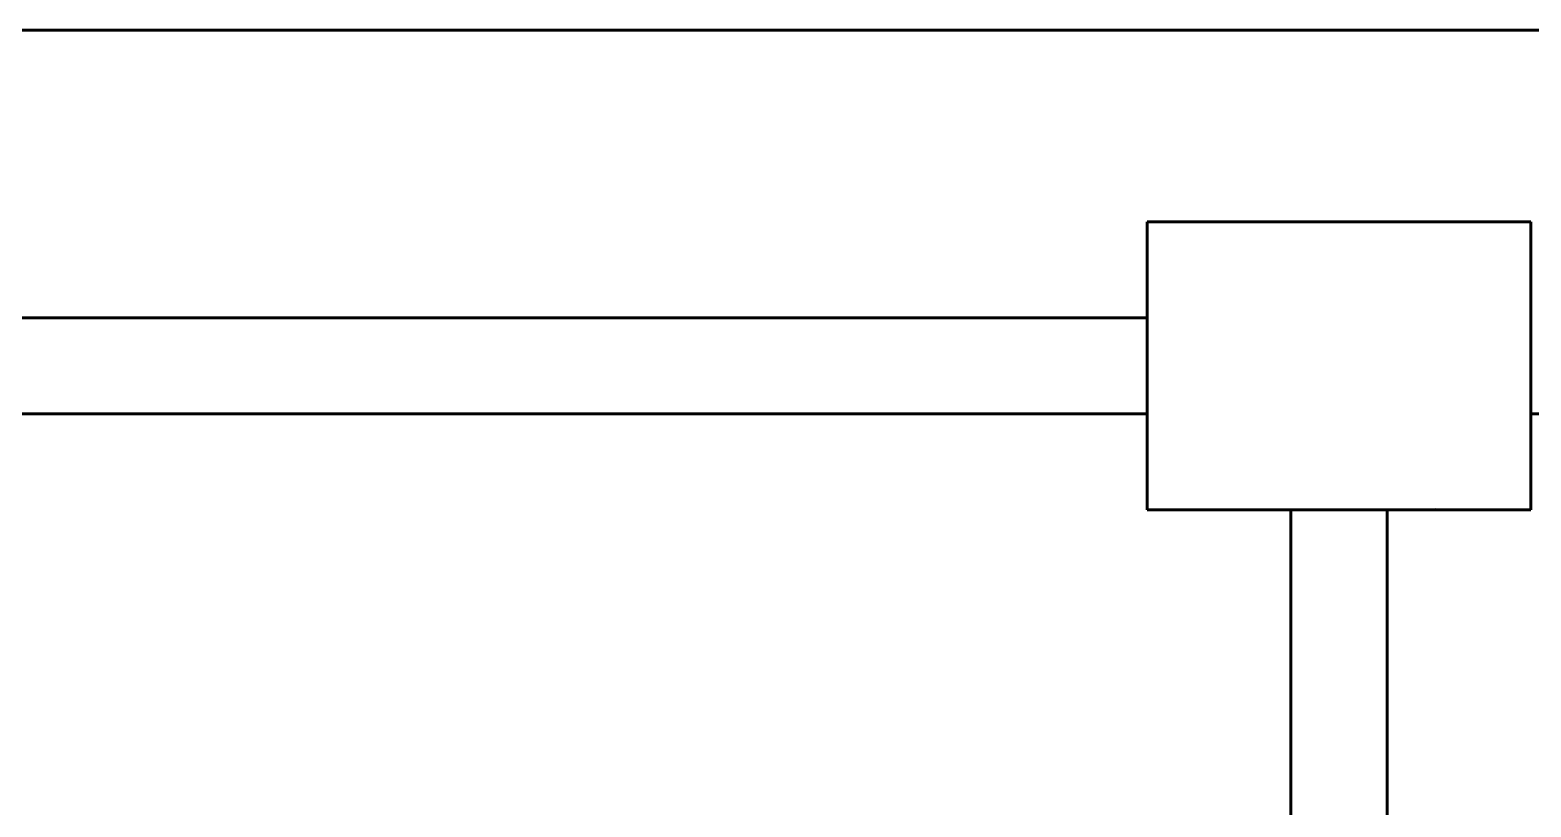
# Model space of a CAD drawing. Extents: x 0 to 297, y 0 to 292.
# Drawn here: x 210.52 to 218.34, y 106.24 to 110.29 of the extents above; entities that cross this region are included whole.
import ezdxf

# ---------------------------------------------------------------- set-up
doc = ezdxf.new("R2010")
doc.units = 0
doc.header["$MEASUREMENT"] = 0
doc.linetypes.add('K5LT_BASIC', pattern=[0])
doc.layers.add('Системный слой', color=7, linetype='Continuous')

# ---------------------------------------------------------------- blocks, each defined once
blk = doc.blocks.new('*U')
at = {"layer": 'Системный слой', "linetype": 'K5LT_BASIC', "lineweight": 60}
for p, q in [((218.3375, 109.2855), (216.3375, 109.2855)), ((216.3375, 109.2855), (216.3375, 107.7855)), ((218.3375, 109.2855), (216.3375, 109.2855)), ((216.3375, 109.2855), (216.3375, 107.7855)), ((218.3375, 109.2855), (216.3375, 109.2855)), ((216.3375, 109.2855), (216.3375, 107.7855)), ((218.3375, 107.7855), (218.3375, 109.2855)), ((218.3375, 107.7855), (218.3375, 109.2855)), ((218.3375, 107.7855), (218.3375, 109.2855)), ((216.3375, 107.7855), (218.3375, 107.7855)), ((216.3375, 107.7855), (218.3375, 107.7855)), ((216.3375, 107.7855), (218.3375, 107.7855))]:
    blk.add_line(p, q, dxfattribs=at)

msp = doc.modelspace()

# ---------------------------------------------------------------- linework, layer by layer
at = {"layer": 'Системный слой', "linetype": 'K5LT_BASIC', "lineweight": 60}
for p, q in [((218.3375, 110.2855), (136.3378, 110.2856)), ((218.3375, 110.2855), (223.8375, 110.2855)), ((218.3375, 109.2855), (216.3375, 109.2855)), ((216.3375, 107.7855), (216.3375, 109.2855)), ((216.3375, 109.2855), (216.3375, 107.7855)), ((216.3375, 109.2855), (216.3375, 107.7855)), ((218.3375, 109.2855), (216.3375, 109.2855)), ((216.3375, 107.7855), (216.3375, 109.2855)), ((216.3375, 109.2855), (216.3375, 107.7855)), ((216.3375, 109.2855), (218.3375, 109.2855)), ((216.3375, 109.2855), (216.3375, 107.7855)), ((218.3375, 109.2855), (216.3375, 109.2855)), ((216.3375, 107.7855), (216.3375, 109.2855)), ((216.3375, 109.2855), (216.3375, 107.7855)), ((216.3375, 109.2855), (218.3375, 109.2855)), ((218.3375, 109.2855), (218.3375, 107.7855)), ((218.3375, 109.2855), (218.3375, 107.7855)), ((218.3375, 109.2855), (218.3375, 107.7855)), ((218.3375, 109.2855), (218.3375, 107.7855)), ((218.3375, 109.2855), (218.3375, 107.7855)), ((218.3375, 109.2855), (218.3375, 107.7855)), ((218.3375, 109.2855), (218.3375, 107.7855)), ((218.3375, 109.2855), (218.3375, 107.7855)), ((216.3372, 108.7858), (210.3375, 108.7858)), ((216.3375, 108.2855), (210.3375, 108.2855)), ((224.3375, 108.2855), (218.3375, 108.2855)), ((218.3375, 107.7855), (216.3375, 107.7855)), ((216.3375, 107.7855), (218.3375, 107.7855)), ((216.3375, 107.7855), (218.3375, 107.7855)), ((216.3375, 107.7855), (218.3375, 107.7855)), ((216.3375, 107.7855), (218.3375, 107.7855)), ((218.3375, 107.7855), (216.3375, 107.7855)), ((216.3375, 107.7855), (218.3375, 107.7855)), ((216.3375, 107.7855), (218.3375, 107.7855)), ((216.3375, 107.7855), (218.3375, 107.7855)), ((218.3375, 107.7855), (216.3375, 107.7855)), ((216.3375, 107.7855), (218.3375, 107.7855)), ((217.5875, 107.7855), (216.8375, 107.7855)), ((217.5875, 107.7855), (216.8375, 107.7855)), ((217.5875, 107.7855), (216.8375, 107.7855)), ((217.5875, 107.7855), (216.8375, 107.7855)), ((217.5875, 107.7855), (216.8375, 107.7855)), ((217.0871, 107.7855), (217.0871, 102.3445)), ((217.0871, 107.7855), (217.0871, 97.0355)), ((217.5875, 107.7855), (217.5875, 97.0355)), ((217.8378, 107.786), (218.3375, 107.7855)), ((217.8378, 107.786), (218.3375, 107.7855)), ((217.8378, 107.786), (218.3375, 107.7855))]:
    msp.add_line(p, q, dxfattribs=at)

# ---------------------------------------------------------------- block references
at = {"layer": 'Системный слой'}
msp.add_blockref('*U', (0, 0), dxfattribs=at)
msp.add_blockref('*U', (0, 0), dxfattribs=at)
msp.add_blockref('*U', (0, 0), dxfattribs=at)
msp.add_blockref('*U', (0, 0), dxfattribs=at)
msp.add_blockref('*U', (0, 0), dxfattribs=at)
msp.add_blockref('*U', (0, 0), dxfattribs=at)
msp.add_blockref('*U', (0, 0), dxfattribs=at)
msp.add_blockref('*U', (0, 0), dxfattribs=at)
msp.add_blockref('*U', (0, 0), dxfattribs=at)
msp.add_blockref('*U', (0, 0), dxfattribs=at)
msp.add_blockref('*U', (0, 0), dxfattribs=at)
msp.add_blockref('*U', (0, 0), dxfattribs=at)
msp.add_blockref('*U', (0, 0), dxfattribs=at)
msp.add_blockref('*U', (0, 0), dxfattribs=at)
msp.add_blockref('*U', (0, 0), dxfattribs=at)
msp.add_blockref('*U', (0, 0), dxfattribs=at)
msp.add_blockref('*U', (0, 0), dxfattribs=at)
msp.add_blockref('*U', (0, 0), dxfattribs=at)
msp.add_blockref('*U', (0, 0), dxfattribs=at)
msp.add_blockref('*U', (0, 0), dxfattribs=at)
msp.add_blockref('*U', (0, 0), dxfattribs=at)
msp.add_blockref('*U', (0, 0), dxfattribs=at)
msp.add_blockref('*U', (0, 0), dxfattribs=at)
msp.add_blockref('*U', (0, 0), dxfattribs=at)
msp.add_blockref('*U', (0, 0), dxfattribs=at)
msp.add_blockref('*U', (0, 0), dxfattribs=at)
msp.add_blockref('*U', (0, 0), dxfattribs=at)
msp.add_blockref('*U', (0, 0), dxfattribs=at)
msp.add_blockref('*U', (0, 0), dxfattribs=at)
msp.add_blockref('*U', (0, 0), dxfattribs=at)
msp.add_blockref('*U', (0, 0), dxfattribs=at)
msp.add_blockref('*U', (0, 0), dxfattribs=at)
msp.add_blockref('*U', (0, 0), dxfattribs=at)
msp.add_blockref('*U', (0, 0), dxfattribs=at)
msp.add_blockref('*U', (0, 0), dxfattribs=at)
msp.add_blockref('*U', (0, 0), dxfattribs=at)
msp.add_blockref('*U', (0, 0), dxfattribs=at)
msp.add_blockref('*U', (0, 0), dxfattribs=at)
msp.add_blockref('*U', (0, 0), dxfattribs=at)
msp.add_blockref('*U', (0, 0), dxfattribs=at)
msp.add_blockref('*U', (0, 0), dxfattribs=at)
msp.add_blockref('*U', (0, 0), dxfattribs=at)
msp.add_blockref('*U', (0, 0), dxfattribs=at)
msp.add_blockref('*U', (0, 0), dxfattribs=at)
msp.add_blockref('*U', (0, 0), dxfattribs=at)
msp.add_blockref('*U', (0, 0), dxfattribs=at)
msp.add_blockref('*U', (0, 0), dxfattribs=at)
msp.add_blockref('*U', (0, 0), dxfattribs=at)
msp.add_blockref('*U', (0, 0), dxfattribs=at)
msp.add_blockref('*U', (0, 0), dxfattribs=at)
msp.add_blockref('*U', (0, 0), dxfattribs=at)
msp.add_blockref('*U', (0, 0), dxfattribs=at)
msp.add_blockref('*U', (0, 0), dxfattribs=at)
msp.add_blockref('*U', (0, 0), dxfattribs=at)
msp.add_blockref('*U', (0, 0), dxfattribs=at)
msp.add_blockref('*U', (0, 0), dxfattribs=at)
msp.add_blockref('*U', (0, 0), dxfattribs=at)
msp.add_blockref('*U', (0, 0), dxfattribs=at)
msp.add_blockref('*U', (0, 0), dxfattribs=at)
msp.add_blockref('*U', (0, 0), dxfattribs=at)
msp.add_blockref('*U', (0, 0), dxfattribs=at)
msp.add_blockref('*U', (0, 0), dxfattribs=at)
msp.add_blockref('*U', (0, 0), dxfattribs=at)
msp.add_blockref('*U', (0, 0), dxfattribs=at)
msp.add_blockref('*U', (0, 0), dxfattribs=at)
msp.add_blockref('*U', (0, 0), dxfattribs=at)
msp.add_blockref('*U', (0, 0), dxfattribs=at)
msp.add_blockref('*U', (0, 0), dxfattribs=at)
msp.add_blockref('*U', (0, 0), dxfattribs=at)
msp.add_blockref('*U', (0, 0), dxfattribs=at)
msp.add_blockref('*U', (0, 0), dxfattribs=at)
msp.add_blockref('*U', (0, 0), dxfattribs=at)
msp.add_blockref('*U', (0, 0), dxfattribs=at)
msp.add_blockref('*U', (0, 0), dxfattribs=at)
msp.add_blockref('*U', (0, 0), dxfattribs=at)
msp.add_blockref('*U', (0, 0), dxfattribs=at)
msp.add_blockref('*U', (0, 0), dxfattribs=at)
msp.add_blockref('*U', (0, 0), dxfattribs=at)
msp.add_blockref('*U', (0, 0), dxfattribs=at)
msp.add_blockref('*U', (0, 0), dxfattribs=at)
msp.add_blockref('*U', (0, 0), dxfattribs=at)
msp.add_blockref('*U', (0, 0), dxfattribs=at)
msp.add_blockref('*U', (0, 0), dxfattribs=at)
msp.add_blockref('*U', (0, 0), dxfattribs=at)
msp.add_blockref('*U', (0, 0), dxfattribs=at)
msp.add_blockref('*U', (0, 0), dxfattribs=at)
msp.add_blockref('*U', (0, 0), dxfattribs=at)
msp.add_blockref('*U', (0, 0), dxfattribs=at)
msp.add_blockref('*U', (0, 0), dxfattribs=at)
msp.add_blockref('*U', (0, 0), dxfattribs=at)
msp.add_blockref('*U', (0, 0), dxfattribs=at)
msp.add_blockref('*U', (0, 0), dxfattribs=at)
msp.add_blockref('*U', (0, 0), dxfattribs=at)
msp.add_blockref('*U', (0, 0), dxfattribs=at)
msp.add_blockref('*U', (0, 0), dxfattribs=at)
msp.add_blockref('*U', (0, 0), dxfattribs=at)
msp.add_blockref('*U', (0, 0), dxfattribs=at)
msp.add_blockref('*U', (0, 0), dxfattribs=at)
msp.add_blockref('*U', (0, 0), dxfattribs=at)
msp.add_blockref('*U', (0, 0), dxfattribs=at)
msp.add_blockref('*U', (0, 0), dxfattribs=at)
msp.add_blockref('*U', (0, 0), dxfattribs=at)
msp.add_blockref('*U', (0, 0), dxfattribs=at)
msp.add_blockref('*U', (0, 0), dxfattribs=at)
msp.add_blockref('*U', (0, 0), dxfattribs=at)
msp.add_blockref('*U', (0, 0), dxfattribs=at)
msp.add_blockref('*U', (0, 0), dxfattribs=at)
msp.add_blockref('*U', (0, 0), dxfattribs=at)
msp.add_blockref('*U', (0, 0), dxfattribs=at)
msp.add_blockref('*U', (0, 0), dxfattribs=at)
msp.add_blockref('*U', (0, 0), dxfattribs=at)
msp.add_blockref('*U', (0, 0), dxfattribs=at)
msp.add_blockref('*U', (0, 0), dxfattribs=at)
msp.add_blockref('*U', (0, 0), dxfattribs=at)
msp.add_blockref('*U', (0, 0), dxfattribs=at)
msp.add_blockref('*U', (0, 0), dxfattribs=at)
msp.add_blockref('*U', (0, 0), dxfattribs=at)
msp.add_blockref('*U', (0, 0), dxfattribs=at)
msp.add_blockref('*U', (0, 0), dxfattribs=at)
msp.add_blockref('*U', (0, 0), dxfattribs=at)
msp.add_blockref('*U', (0, 0), dxfattribs=at)
msp.add_blockref('*U', (0, 0), dxfattribs=at)
msp.add_blockref('*U', (0, 0), dxfattribs=at)
msp.add_blockref('*U', (0, 0), dxfattribs=at)
msp.add_blockref('*U', (0, 0), dxfattribs=at)
msp.add_blockref('*U', (0, 0), dxfattribs=at)
msp.add_blockref('*U', (0, 0), dxfattribs=at)
msp.add_blockref('*U', (0, 0), dxfattribs=at)
msp.add_blockref('*U', (0, 0), dxfattribs=at)
msp.add_blockref('*U', (0, 0), dxfattribs=at)
msp.add_blockref('*U', (0, 0), dxfattribs=at)
msp.add_blockref('*U', (0, 0), dxfattribs=at)
msp.add_blockref('*U', (0, 0), dxfattribs=at)
msp.add_blockref('*U', (0, 0), dxfattribs=at)
msp.add_blockref('*U', (0, 0), dxfattribs=at)
msp.add_blockref('*U', (0, 0), dxfattribs=at)
msp.add_blockref('*U', (0, 0), dxfattribs=at)
msp.add_blockref('*U', (0, 0), dxfattribs=at)
msp.add_blockref('*U', (0, 0), dxfattribs=at)
msp.add_blockref('*U', (0, 0), dxfattribs=at)
msp.add_blockref('*U', (0, 0), dxfattribs=at)
msp.add_blockref('*U', (0, 0), dxfattribs=at)
msp.add_blockref('*U', (0, 0), dxfattribs=at)
msp.add_blockref('*U', (0, 0), dxfattribs=at)
msp.add_blockref('*U', (0, 0), dxfattribs=at)
msp.add_blockref('*U', (0, 0), dxfattribs=at)
msp.add_blockref('*U', (0, 0), dxfattribs=at)
msp.add_blockref('*U', (0, 0), dxfattribs=at)
msp.add_blockref('*U', (0, 0), dxfattribs=at)
msp.add_blockref('*U', (0, 0), dxfattribs=at)
msp.add_blockref('*U', (0, 0), dxfattribs=at)
msp.add_blockref('*U', (0, 0), dxfattribs=at)
msp.add_blockref('*U', (0, 0), dxfattribs=at)
msp.add_blockref('*U', (0, 0), dxfattribs=at)
msp.add_blockref('*U', (0, 0), dxfattribs=at)
msp.add_blockref('*U', (0, 0), dxfattribs=at)
msp.add_blockref('*U', (0, 0), dxfattribs=at)
msp.add_blockref('*U', (0, 0), dxfattribs=at)
msp.add_blockref('*U', (0, 0), dxfattribs=at)
msp.add_blockref('*U', (0, 0), dxfattribs=at)
msp.add_blockref('*U', (0, 0), dxfattribs=at)
msp.add_blockref('*U', (0, 0), dxfattribs=at)
msp.add_blockref('*U', (0, 0), dxfattribs=at)
msp.add_blockref('*U', (0, 0), dxfattribs=at)
msp.add_blockref('*U', (0, 0), dxfattribs=at)
msp.add_blockref('*U', (0, 0), dxfattribs=at)
msp.add_blockref('*U', (0, 0), dxfattribs=at)
msp.add_blockref('*U', (0, 0), dxfattribs=at)
msp.add_blockref('*U', (0, 0), dxfattribs=at)
msp.add_blockref('*U', (0, 0), dxfattribs=at)
msp.add_blockref('*U', (0, 0), dxfattribs=at)
msp.add_blockref('*U', (0, 0), dxfattribs=at)
msp.add_blockref('*U', (0, 0), dxfattribs=at)
msp.add_blockref('*U', (0, 0), dxfattribs=at)
msp.add_blockref('*U', (0, 0), dxfattribs=at)
msp.add_blockref('*U', (0, 0), dxfattribs=at)
msp.add_blockref('*U', (0, 0), dxfattribs=at)
msp.add_blockref('*U', (0, 0), dxfattribs=at)
msp.add_blockref('*U', (0, 0), dxfattribs=at)
msp.add_blockref('*U', (0, 0), dxfattribs=at)
msp.add_blockref('*U', (0, 0), dxfattribs=at)
msp.add_blockref('*U', (0, 0), dxfattribs=at)
msp.add_blockref('*U', (0, 0), dxfattribs=at)
msp.add_blockref('*U', (0, 0), dxfattribs=at)
msp.add_blockref('*U', (0, 0), dxfattribs=at)
msp.add_blockref('*U', (0, 0), dxfattribs=at)
msp.add_blockref('*U', (0, 0), dxfattribs=at)
msp.add_blockref('*U', (0, 0), dxfattribs=at)
msp.add_blockref('*U', (0, 0), dxfattribs=at)
msp.add_blockref('*U', (0, 0), dxfattribs=at)
msp.add_blockref('*U', (0, 0), dxfattribs=at)
msp.add_blockref('*U', (0, 0), dxfattribs=at)
msp.add_blockref('*U', (0, 0), dxfattribs=at)
msp.add_blockref('*U', (0, 0), dxfattribs=at)
msp.add_blockref('*U', (0, 0), dxfattribs=at)
msp.add_blockref('*U', (0, 0), dxfattribs=at)
msp.add_blockref('*U', (0, 0), dxfattribs=at)
msp.add_blockref('*U', (0, 0), dxfattribs=at)
msp.add_blockref('*U', (0, 0), dxfattribs=at)
msp.add_blockref('*U', (0, 0), dxfattribs=at)
msp.add_blockref('*U', (0, 0), dxfattribs=at)
msp.add_blockref('*U', (0, 0), dxfattribs=at)
msp.add_blockref('*U', (0, 0), dxfattribs=at)
msp.add_blockref('*U', (0, 0), dxfattribs=at)
msp.add_blockref('*U', (0, 0), dxfattribs=at)
msp.add_blockref('*U', (0, 0), dxfattribs=at)
msp.add_blockref('*U', (0, 0), dxfattribs=at)
msp.add_blockref('*U', (0, 0), dxfattribs=at)
msp.add_blockref('*U', (0, 0), dxfattribs=at)
msp.add_blockref('*U', (0, 0), dxfattribs=at)
msp.add_blockref('*U', (0, 0), dxfattribs=at)
msp.add_blockref('*U', (0, 0), dxfattribs=at)
msp.add_blockref('*U', (0, 0), dxfattribs=at)
msp.add_blockref('*U', (0, 0), dxfattribs=at)
msp.add_blockref('*U', (0, 0), dxfattribs=at)
msp.add_blockref('*U', (0, 0), dxfattribs=at)
msp.add_blockref('*U', (0, 0), dxfattribs=at)
msp.add_blockref('*U', (0, 0), dxfattribs=at)
msp.add_blockref('*U', (0, 0), dxfattribs=at)
msp.add_blockref('*U', (0, 0), dxfattribs=at)
msp.add_blockref('*U', (0, 0), dxfattribs=at)
msp.add_blockref('*U', (0, 0), dxfattribs=at)
msp.add_blockref('*U', (0, 0), dxfattribs=at)
msp.add_blockref('*U', (0, 0), dxfattribs=at)
msp.add_blockref('*U', (0, 0), dxfattribs=at)
msp.add_blockref('*U', (0, 0), dxfattribs=at)
msp.add_blockref('*U', (0, 0), dxfattribs=at)
msp.add_blockref('*U', (0, 0), dxfattribs=at)
msp.add_blockref('*U', (0, 0), dxfattribs=at)
msp.add_blockref('*U', (0, 0), dxfattribs=at)
msp.add_blockref('*U', (0, 0), dxfattribs=at)
msp.add_blockref('*U', (0, 0), dxfattribs=at)
msp.add_blockref('*U', (0, 0), dxfattribs=at)
msp.add_blockref('*U', (0, 0), dxfattribs=at)
msp.add_blockref('*U', (0, 0), dxfattribs=at)
msp.add_blockref('*U', (0, 0), dxfattribs=at)
msp.add_blockref('*U', (0, 0), dxfattribs=at)
msp.add_blockref('*U', (0, 0), dxfattribs=at)
msp.add_blockref('*U', (0, 0), dxfattribs=at)
msp.add_blockref('*U', (0, 0), dxfattribs=at)
msp.add_blockref('*U', (0, 0), dxfattribs=at)
msp.add_blockref('*U', (0, 0), dxfattribs=at)
msp.add_blockref('*U', (0, 0), dxfattribs=at)
msp.add_blockref('*U', (0, 0), dxfattribs=at)
msp.add_blockref('*U', (0, 0), dxfattribs=at)
msp.add_blockref('*U', (0, 0), dxfattribs=at)
msp.add_blockref('*U', (0, 0), dxfattribs=at)
msp.add_blockref('*U', (0, 0), dxfattribs=at)
msp.add_blockref('*U', (0, 0), dxfattribs=at)
msp.add_blockref('*U', (0, 0), dxfattribs=at)
msp.add_blockref('*U', (0, 0), dxfattribs=at)
msp.add_blockref('*U', (0, 0), dxfattribs=at)
msp.add_blockref('*U', (0, 0), dxfattribs=at)
msp.add_blockref('*U', (0, 0), dxfattribs=at)
msp.add_blockref('*U', (0, 0), dxfattribs=at)
msp.add_blockref('*U', (0, 0), dxfattribs=at)
msp.add_blockref('*U', (0, 0), dxfattribs=at)
msp.add_blockref('*U', (0, 0), dxfattribs=at)
msp.add_blockref('*U', (0, 0), dxfattribs=at)
msp.add_blockref('*U', (0, 0), dxfattribs=at)
msp.add_blockref('*U', (0, 0), dxfattribs=at)
msp.add_blockref('*U', (0, 0), dxfattribs=at)
msp.add_blockref('*U', (0, 0), dxfattribs=at)
msp.add_blockref('*U', (0, 0), dxfattribs=at)
msp.add_blockref('*U', (0, 0), dxfattribs=at)
msp.add_blockref('*U', (0, 0), dxfattribs=at)
msp.add_blockref('*U', (0, 0), dxfattribs=at)
msp.add_blockref('*U', (0, 0), dxfattribs=at)
msp.add_blockref('*U', (0, 0), dxfattribs=at)
msp.add_blockref('*U', (0, 0), dxfattribs=at)
msp.add_blockref('*U', (0, 0), dxfattribs=at)
msp.add_blockref('*U', (0, 0), dxfattribs=at)
msp.add_blockref('*U', (0, 0), dxfattribs=at)
msp.add_blockref('*U', (0, 0), dxfattribs=at)
msp.add_blockref('*U', (0, 0), dxfattribs=at)
msp.add_blockref('*U', (0, 0), dxfattribs=at)
msp.add_blockref('*U', (0, 0), dxfattribs=at)
msp.add_blockref('*U', (0, 0), dxfattribs=at)
msp.add_blockref('*U', (0, 0), dxfattribs=at)
msp.add_blockref('*U', (0, 0), dxfattribs=at)
msp.add_blockref('*U', (0, 0), dxfattribs=at)
msp.add_blockref('*U', (0, 0), dxfattribs=at)
msp.add_blockref('*U', (0, 0), dxfattribs=at)
msp.add_blockref('*U', (0, 0), dxfattribs=at)
msp.add_blockref('*U', (0, 0), dxfattribs=at)
msp.add_blockref('*U', (0, 0), dxfattribs=at)
msp.add_blockref('*U', (0, 0), dxfattribs=at)
msp.add_blockref('*U', (0, 0), dxfattribs=at)
msp.add_blockref('*U', (0, 0), dxfattribs=at)
msp.add_blockref('*U', (0, 0), dxfattribs=at)
msp.add_blockref('*U', (0, 0), dxfattribs=at)
msp.add_blockref('*U', (0, 0), dxfattribs=at)
msp.add_blockref('*U', (0, 0), dxfattribs=at)
msp.add_blockref('*U', (0, 0), dxfattribs=at)
msp.add_blockref('*U', (0, 0), dxfattribs=at)
msp.add_blockref('*U', (0, 0), dxfattribs=at)
msp.add_blockref('*U', (0, 0), dxfattribs=at)
msp.add_blockref('*U', (0, 0), dxfattribs=at)
msp.add_blockref('*U', (0, 0), dxfattribs=at)
msp.add_blockref('*U', (0, 0), dxfattribs=at)
msp.add_blockref('*U', (0, 0), dxfattribs=at)
msp.add_blockref('*U', (0, 0), dxfattribs=at)
msp.add_blockref('*U', (0, 0), dxfattribs=at)
msp.add_blockref('*U', (0, 0), dxfattribs=at)
msp.add_blockref('*U', (0, 0), dxfattribs=at)
msp.add_blockref('*U', (0, 0), dxfattribs=at)
msp.add_blockref('*U', (0, 0), dxfattribs=at)
msp.add_blockref('*U', (0, 0), dxfattribs=at)
msp.add_blockref('*U', (0, 0), dxfattribs=at)
msp.add_blockref('*U', (0, 0), dxfattribs=at)
msp.add_blockref('*U', (0, 0), dxfattribs=at)
msp.add_blockref('*U', (0, 0), dxfattribs=at)
msp.add_blockref('*U', (0, 0), dxfattribs=at)
msp.add_blockref('*U', (0, 0), dxfattribs=at)
msp.add_blockref('*U', (0, 0), dxfattribs=at)
msp.add_blockref('*U', (0, 0), dxfattribs=at)
msp.add_blockref('*U', (0, 0), dxfattribs=at)
msp.add_blockref('*U', (0, 0), dxfattribs=at)
msp.add_blockref('*U', (0, 0), dxfattribs=at)
msp.add_blockref('*U', (0, 0), dxfattribs=at)
msp.add_blockref('*U', (0, 0), dxfattribs=at)
msp.add_blockref('*U', (0, 0), dxfattribs=at)
msp.add_blockref('*U', (0, 0), dxfattribs=at)
msp.add_blockref('*U', (0, 0), dxfattribs=at)
msp.add_blockref('*U', (0, 0), dxfattribs=at)
msp.add_blockref('*U', (0, 0), dxfattribs=at)
msp.add_blockref('*U', (0, 0), dxfattribs=at)
msp.add_blockref('*U', (0, 0), dxfattribs=at)
msp.add_blockref('*U', (0, 0), dxfattribs=at)
msp.add_blockref('*U', (0, 0), dxfattribs=at)
msp.add_blockref('*U', (0, 0), dxfattribs=at)
msp.add_blockref('*U', (0, 0), dxfattribs=at)
msp.add_blockref('*U', (0, 0), dxfattribs=at)
msp.add_blockref('*U', (0, 0), dxfattribs=at)
msp.add_blockref('*U', (0, 0), dxfattribs=at)
msp.add_blockref('*U', (0, 0), dxfattribs=at)
msp.add_blockref('*U', (0, 0), dxfattribs=at)
msp.add_blockref('*U', (0, 0), dxfattribs=at)
msp.add_blockref('*U', (0, 0), dxfattribs=at)
msp.add_blockref('*U', (0, 0), dxfattribs=at)
msp.add_blockref('*U', (0, 0), dxfattribs=at)
msp.add_blockref('*U', (0, 0), dxfattribs=at)
msp.add_blockref('*U', (0, 0), dxfattribs=at)
msp.add_blockref('*U', (0, 0), dxfattribs=at)
msp.add_blockref('*U', (0, 0), dxfattribs=at)
msp.add_blockref('*U', (0, 0), dxfattribs=at)
msp.add_blockref('*U', (0, 0), dxfattribs=at)
msp.add_blockref('*U', (0, 0), dxfattribs=at)
msp.add_blockref('*U', (0, 0), dxfattribs=at)
msp.add_blockref('*U', (0, 0), dxfattribs=at)
msp.add_blockref('*U', (0, 0), dxfattribs=at)
msp.add_blockref('*U', (0, 0), dxfattribs=at)
msp.add_blockref('*U', (0, 0), dxfattribs=at)
msp.add_blockref('*U', (0, 0), dxfattribs=at)
msp.add_blockref('*U', (0, 0), dxfattribs=at)
msp.add_blockref('*U', (0, 0), dxfattribs=at)
msp.add_blockref('*U', (0, 0), dxfattribs=at)
msp.add_blockref('*U', (0, 0), dxfattribs=at)
msp.add_blockref('*U', (0, 0), dxfattribs=at)
msp.add_blockref('*U', (0, 0), dxfattribs=at)
msp.add_blockref('*U', (0, 0), dxfattribs=at)
msp.add_blockref('*U', (0, 0), dxfattribs=at)
msp.add_blockref('*U', (0, 0), dxfattribs=at)
msp.add_blockref('*U', (0, 0), dxfattribs=at)
msp.add_blockref('*U', (0, 0), dxfattribs=at)
msp.add_blockref('*U', (0, 0), dxfattribs=at)
msp.add_blockref('*U', (0, 0), dxfattribs=at)
msp.add_blockref('*U', (0, 0), dxfattribs=at)
msp.add_blockref('*U', (0, 0), dxfattribs=at)
msp.add_blockref('*U', (0, 0), dxfattribs=at)
msp.add_blockref('*U', (0, 0), dxfattribs=at)
msp.add_blockref('*U', (0, 0), dxfattribs=at)
msp.add_blockref('*U', (0, 0), dxfattribs=at)
msp.add_blockref('*U', (0, 0), dxfattribs=at)
msp.add_blockref('*U', (0, 0), dxfattribs=at)
msp.add_blockref('*U', (0, 0), dxfattribs=at)
msp.add_blockref('*U', (0, 0), dxfattribs=at)
msp.add_blockref('*U', (0, 0), dxfattribs=at)
msp.add_blockref('*U', (0, 0), dxfattribs=at)
msp.add_blockref('*U', (0, 0), dxfattribs=at)
msp.add_blockref('*U', (0, 0), dxfattribs=at)
msp.add_blockref('*U', (0, 0), dxfattribs=at)
msp.add_blockref('*U', (0, 0), dxfattribs=at)
msp.add_blockref('*U', (0, 0), dxfattribs=at)
msp.add_blockref('*U', (0, 0), dxfattribs=at)
msp.add_blockref('*U', (0, 0), dxfattribs=at)
msp.add_blockref('*U', (0, 0), dxfattribs=at)
msp.add_blockref('*U', (0, 0), dxfattribs=at)
msp.add_blockref('*U', (0, 0), dxfattribs=at)
msp.add_blockref('*U', (0, 0), dxfattribs=at)
msp.add_blockref('*U', (0, 0), dxfattribs=at)
msp.add_blockref('*U', (0, 0), dxfattribs=at)
msp.add_blockref('*U', (0, 0), dxfattribs=at)
msp.add_blockref('*U', (0, 0), dxfattribs=at)
msp.add_blockref('*U', (0, 0), dxfattribs=at)
msp.add_blockref('*U', (0, 0), dxfattribs=at)
msp.add_blockref('*U', (0, 0), dxfattribs=at)
msp.add_blockref('*U', (0, 0), dxfattribs=at)
msp.add_blockref('*U', (0, 0), dxfattribs=at)
msp.add_blockref('*U', (0, 0), dxfattribs=at)
msp.add_blockref('*U', (0, 0), dxfattribs=at)
msp.add_blockref('*U', (0, 0), dxfattribs=at)
msp.add_blockref('*U', (0, 0), dxfattribs=at)
msp.add_blockref('*U', (0, 0), dxfattribs=at)
msp.add_blockref('*U', (0, 0), dxfattribs=at)
msp.add_blockref('*U', (0, 0), dxfattribs=at)
msp.add_blockref('*U', (0, 0), dxfattribs=at)
msp.add_blockref('*U', (0, 0), dxfattribs=at)
msp.add_blockref('*U', (0, 0), dxfattribs=at)
msp.add_blockref('*U', (0, 0), dxfattribs=at)
msp.add_blockref('*U', (0, 0), dxfattribs=at)
msp.add_blockref('*U', (0, 0), dxfattribs=at)
msp.add_blockref('*U', (0, 0), dxfattribs=at)
msp.add_blockref('*U', (0, 0), dxfattribs=at)
msp.add_blockref('*U', (0, 0), dxfattribs=at)
msp.add_blockref('*U', (0, 0), dxfattribs=at)
msp.add_blockref('*U', (0, 0), dxfattribs=at)
msp.add_blockref('*U', (0, 0), dxfattribs=at)
msp.add_blockref('*U', (0, 0), dxfattribs=at)
msp.add_blockref('*U', (0, 0), dxfattribs=at)
msp.add_blockref('*U', (0, 0), dxfattribs=at)

doc.saveas('drawing.dxf')
